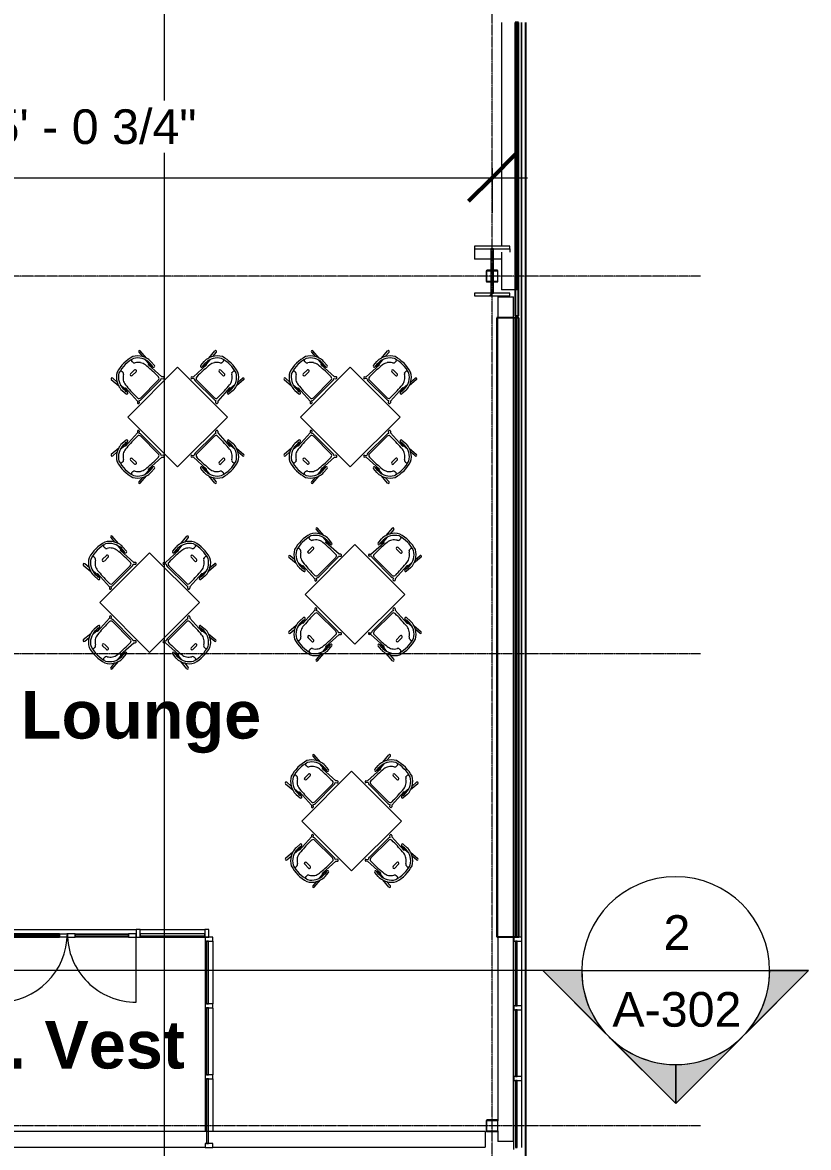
# Model space of a CAD drawing. Header units: inches. Extents: x 21753 to 28474, y -23238 to -20311.
# Drawn here: x 26030 to 26432, y -22795 to -22220 of the extents above; entities that cross this region are included whole.
import ezdxf

# ---------------------------------------------------------------- set-up
doc = ezdxf.new("R2010")
doc.units = ezdxf.units.IN
doc.header["$MEASUREMENT"] = 0
doc.linetypes.add('Grid Line 1_2_', pattern=[0.875, 0.5, -0.125, 0.125, -0.125])
doc.linetypes.add('Hidden', pattern=[0.28125, 0.1875, -0.09375])
for name, color, linetype, lineweight in [('A-ANNO-DIMS', 211, 'Continuous', 9), ('A-ANNO-DIMS-192', 211, 'Continuous', 9), ('A-DOOR', 31, 'Continuous', 9), ('A-GLAZ-CURT', 52, 'Continuous', 9), ('A-GLAZ-CWMG', 51, 'Continuous', 9), ('A-PROP-SBCK', 71, 'Hidden', 25), ('A-WALL', 113, 'Continuous', 9), ('A-WALL-PATT', 111, 'Continuous', 25), ('C-BLDG-PADS', 91, 'Continuous', 9), ('C-TOPO', 7, 'Continuous', 9), ('G-ANNO-SYMB', 111, 'Continuous', 9), ('I-FURN', 30, 'Continuous', 9), ('L-SITE-WALL', 31, 'Continuous', 9), ('M-AREA-IDEN', 171, 'Continuous', 9), ('S-BEAM', 12, 'Continuous', 9), ('S-COLS', 52, 'Continuous', 9), ('S-GRID', 1, 'Continuous', 9)]:
    doc.layers.add(name, color=color, linetype=linetype, lineweight=lineweight)
doc.styles.add('Arial_1', font='arial.ttf', dxfattribs={"height": 17.703593})
doc.styles.add('Arial_B_1', font='arialbd.ttf', dxfattribs={"height": 24.354149})
doc.dimstyles.new('Linear_-_3_32__Arial_2', dxfattribs={"dimscale": 12, "dimtxt": 18, "dimasz": 2, "dimexe": 1.5, "dimexo": 1, "dimgap": 1, "dimtad": 1, "dimrnd": 0.25, "dimzin": 1, "dimdsep": 46, "dimlunit": 4, "dimtxsty": 'Arial_1', "dimblk1": 'OBLIQUE', "dimblk2": 'OBLIQUE', "dimsah": 1, "dimcen": 0.09, "dimdle": 1.5, "dimazin": 0, "dimtfac": 1, "dimtdec": 4, "dimtix": 1, "dimtmove": 0, "dimatfit": 3, "dimfxl": 1, "dimtvp": 1, "dimtfill": 1, "dimfrac": 2, "dimtolj": 1, "dimtzin": 0, "dimarcsym": 2})
pattern_1 = [(45, (0, 0), (-19.00703, 19.00703), []), (45, (0, 28.8), (-19.00703, 19.00703), [])]
pattern_2 = [(0, (0, 0), (0, 24), []), (90, (0, 0), (-24, 1e-15), [])]

# ---------------------------------------------------------------- blocks, each defined once
blk = doc.blocks.new('HSS-Hollow Structural Section-Column - HSS6X6X1_4-V10-First Floor Plan')
at = {"layer": 'S-COLS', "lineweight": 15}
for p, q in [((-3, 2.534), (-3, -2.534)), ((-2.767, -2.534), (-2.767, 2.534)), ((2.534, 3), (-2.534, 3)), ((-2.534, 2.767), (2.534, 2.767)), ((2.767, 2.534), (2.767, -2.534)), ((3, -2.534), (3, 2.534)), ((2.534, -2.767), (-2.534, -2.767)), ((-2.534, -3), (2.534, -3))]:
    blk.add_line(p, q, dxfattribs=at)
for centre, radius, start, end in [((-2.534, 2.534), 0.466, 90, 180), ((-2.534, 2.534), 0.233, 90, 180), ((2.534, 2.534), 0.466, 360, 90), ((2.534, 2.534), 0.233, 0, 90), ((-2.534, -2.534), 0.466, 180, 270), ((-2.534, -2.534), 0.233, 180, 270), ((2.534, -2.534), 0.233, 270, 360), ((2.534, -2.534), 0.466, 270, 360)]:
    blk.add_arc(centre, radius, start, end, dxfattribs=at)
blk = doc.blocks.new('Girt_C - 8_D-903668-First Floor Plan')
at = {"layer": 'S-BEAM'}
for p, q in [((26273.39, -22360.55), (26273.39, -22371.37)), ((26273.39, -22360.55), (26273.58, -22360.55)), ((26273.58, -22360.55), (26281.2, -22360.55)), ((26281.2, -22360.55), (26281.39, -22360.55)), ((26281.39, -22371.37), (26281.39, -22360.55)), ((26273.39, -22687.68), (26273.39, -22781.77)), ((26281.39, -22792.3), (26281.39, -22687.68)), ((26273.39, -22786.84), (26273.39, -22792.3)), ((26273.58, -22792.3), (26273.39, -22792.3)), ((26281.2, -22792.3), (26273.58, -22792.3)), ((26281.39, -22792.3), (26281.2, -22792.3))]:
    blk.add_line(p, q, dxfattribs=at)
blk = doc.blocks.new('Falcon 7700 Series Pedestal Base - 36_ Square Top x 30_ - Wheelchair Height-460525-First Floor Plan')
at = {"layer": 'I-FURN'}
for p, q in [((18, 18), (-18, 18)), ((-18, 18), (-18, -18)), ((18, -18), (18, 18)), ((-18, -18), (18, -18))]:
    blk.add_line(p, q, dxfattribs=at)
blk = doc.blocks.new('HermanMiller_Collection_Air-Chair_SideChair_Arms - Arms-457867-First Floor Plan')
at = {"layer": 'I-FURN'}
for p, q in [((-3.55, 10.02), (-8.45, 10.45)), ((-8.45, 9.45), (-5.47, 9.18)), ((-3.35, 9.02), (-0.6, 8.8)), ((2.04, 10.2), (-0.69, 10.45)), ((-0.34, 8.32), (-0.6, 8.8)), ((-0.6, 8.8), (0.38, 8.73)), ((8.79, 8.8), (-0.34, 8.32)), ((0.77, 8.78), (2.2, 9.22)), ((6.45, 7.57), (7.62, 7.57)), ((8.7, 6.35), (8.7, -6.35)), ((9.32, 9.33), (8.79, 8.8)), ((9.17, 7.94), (10.01, 8.64)), ((9.52, -6.69), (9.52, 6.69)), ((-3.6, 1.35), (-3.6, -1.35)), ((-2.35, -1.35), (-2.35, 1.35)), ((-5.47, -9.18), (-8.45, -9.45)), ((-8.45, -10.45), (-3.55, -10.02)), ((-3.35, -9.02), (-0.6, -8.8)), ((-0.69, -10.45), (2.04, -10.2)), ((-0.6, -8.8), (-0.34, -8.32)), ((0.38, -8.73), (-0.6, -8.8)), ((-0.34, -8.32), (8.79, -8.8)), ((2.2, -9.22), (0.77, -8.78)), ((6.45, -7.57), (7.62, -7.57)), ((8.79, -8.8), (9.32, -9.33)), ((10.01, -8.64), (9.17, -7.94))]:
    blk.add_line(p, q, dxfattribs=at)
for centre, radius, start, end in [((-1.51, 1.66), 8.5, 117.78509, 152.21491), ((-8.45, 9.95), 0.5, 90, 270), ((-0.65, 0.76), 8.69, 90.78928, 148.92022), ((-0.23, 0.83), 6.63, 124.50042, 148.6439), ((-2.46, 4.97), 5.17, 102.20965, 125.54804), ((-0.92, 1.66), 5.55, 95.46765, 123.46257), ((-1.25, 4.41), 6.06, 84.72014, 112.31104), ((6.58, -76.67), 84.24, 90.09111, 95.46765), ((-0.51, -9.88), 19.32, 84.42218, 90.78928), ((0.44, 9.26), 0.53, 159.74052, 262.71978), ((0.45, 9.65), 0.924, 265.61152, 290.36387), ((1.81, 9.64), 0.521, 212.95553, 275.04447), ((2.06, 9.7), 0.499, 287, 91.30538), ((7.62, 6.48), 1.09, 353.24671, 90.09111), ((7.56, 6.82), 1.97, 356.10334, 34.65425), ((9.66, 8.99), 0.49, 315, 135), ((9.93, 0), 19.77, 163.47875, 196.52125), ((9.93, 0), 18.77, 163.78547, 196.21453), ((-7.66, 5.36), 2.08, 305.4968, 328.6439), ((-2.98, 1.35), 0.625, 360, 180), ((-1.51, -1.66), 8.5, 207.78509, 242.21491), ((-0.65, -0.76), 8.69, 211.07978, 269.21072), ((-7.66, -5.36), 2.08, 31.3561, 54.5032), ((-0.23, -0.83), 6.63, 211.3561, 235.49958), ((-2.98, -1.35), 0.625, 180, 360), ((-8.45, -9.95), 0.5, 90, 270), ((-2.46, -4.97), 5.17, 234.45196, 257.79035), ((-0.92, -1.66), 5.55, 236.53743, 264.53235), ((-1.25, -4.41), 6.06, 247.68896, 275.27986), ((6.58, 76.67), 84.24, 264.53235, 269.90889), ((-0.51, 9.88), 19.32, 269.21072, 275.57782), ((0.44, -9.26), 0.53, 97.28022, 200.25948), ((0.45, -9.65), 0.924, 69.63613, 94.38848), ((1.81, -9.64), 0.521, 84.95553, 147.04447), ((2.06, -9.7), 0.499, 268.69462, 73), ((7.62, -6.48), 1.09, 269.90889, 6.75329), ((7.56, -6.82), 1.97, 325.34575, 3.89666), ((9.66, -8.99), 0.49, 225, 45)]:
    blk.add_arc(centre, radius, start, end, dxfattribs=at)
for centre, major_axis, ratio, start_param, end_param in [((-7.46, 6.92), (0.03, 3.66), 0.320235, 2.34328, 2.536765), ((-7.87, 5.38), (-0.03, 1.79), 0.298783, 2.522217, 3.153947), ((-7.46, -6.92), (-0.03, 3.66), 0.320235, 0.604828, 0.798312), ((-7.87, -5.38), (0.03, 1.79), 0.298783, 6.270831, 6.902561)]:
    blk.add_ellipse(centre, major_axis=major_axis, ratio=ratio, start_param=start_param, end_param=end_param, dxfattribs=at)
for points in [[(-6.45, 3.67), (-6.52, 3.66), (-6.67, 3.64), (-6.9, 3.62), (-7.13, 3.61), (-7.4, 3.6), (-7.65, 3.59), (-7.83, 3.59)], [(-6.45, -3.67), (-6.52, -3.66), (-6.67, -3.64), (-6.9, -3.62), (-7.13, -3.61), (-7.4, -3.6), (-7.65, -3.59), (-7.83, -3.59)]]:
    blk.add_open_spline(points, degree=3, knots=[-1, -1, -1, -1, -0.75, -0.5, -0.375, -0.25, 0, 0, 0, 0], dxfattribs=at)
blk = doc.blocks.new('HermanMiller_Collection_Air-Chair_SideChair_Arms - Arms-460524-First Floor Plan')
at = {"layer": 'I-FURN'}
for p, q in [((-8.45, 10.45), (-3.55, 10.02)), ((-5.47, 9.18), (-8.45, 9.45)), ((-3.35, 9.02), (-0.6, 8.8)), ((-0.69, 10.45), (2.04, 10.2)), ((-0.6, 8.8), (-0.34, 8.32)), ((0.38, 8.73), (-0.6, 8.8)), ((-0.34, 8.32), (8.79, 8.8)), ((2.2, 9.22), (0.77, 8.78)), ((6.45, 7.57), (7.62, 7.57)), ((8.7, -6.35), (8.7, 6.35)), ((8.79, 8.8), (9.32, 9.33)), ((10.01, 8.64), (9.17, 7.94)), ((9.52, 6.69), (9.52, -6.69)), ((-3.6, -1.35), (-3.6, 1.35)), ((-2.35, 1.35), (-2.35, -1.35)), ((-8.45, -9.45), (-5.47, -9.18)), ((-3.55, -10.02), (-8.45, -10.45)), ((-3.35, -9.02), (-0.6, -8.8)), ((2.04, -10.2), (-0.69, -10.45)), ((-0.34, -8.32), (-0.6, -8.8)), ((-0.6, -8.8), (0.38, -8.73)), ((8.79, -8.8), (-0.34, -8.32)), ((0.77, -8.78), (2.2, -9.22)), ((6.45, -7.57), (7.62, -7.57)), ((9.32, -9.33), (8.79, -8.8)), ((9.17, -7.94), (10.01, -8.64))]:
    blk.add_line(p, q, dxfattribs=at)
for centre, radius, start, end in [((-1.51, 1.66), 8.5, 117.78509, 152.21491), ((-8.45, 9.95), 0.5, 90, 270), ((-0.65, 0.76), 8.69, 90.78928, 148.92022), ((-0.23, 0.83), 6.63, 124.50042, 148.6439), ((-2.46, 4.97), 5.17, 102.20965, 125.54804), ((-0.92, 1.66), 5.55, 95.46765, 123.46257), ((-1.25, 4.41), 6.06, 84.72014, 112.31104), ((6.58, -76.67), 84.24, 90.09111, 95.46765), ((-0.51, -9.88), 19.32, 84.42218, 90.78928), ((0.44, 9.26), 0.53, 159.74052, 262.71978), ((0.45, 9.65), 0.924, 265.61152, 290.36387), ((1.81, 9.64), 0.521, 212.95553, 275.04447), ((2.06, 9.7), 0.499, 287, 91.30538), ((7.62, 6.48), 1.09, 353.24671, 90.09111), ((7.56, 6.82), 1.97, 356.10334, 34.65425), ((9.66, 8.99), 0.49, 315, 135), ((9.93, 0), 19.77, 163.47875, 196.52125), ((9.93, 0), 18.77, 163.78547, 196.21453), ((-7.66, 5.36), 2.08, 305.4968, 328.6439), ((-2.98, 1.35), 0.625, 0, 180), ((-1.51, -1.66), 8.5, 207.78509, 242.21491), ((-0.65, -0.76), 8.69, 211.07978, 269.21072), ((-7.66, -5.36), 2.08, 31.3561, 54.5032), ((-0.23, -0.83), 6.63, 211.3561, 235.49958), ((-2.98, -1.35), 0.625, 180, 0), ((-8.45, -9.95), 0.5, 90, 270), ((-2.46, -4.97), 5.17, 234.45196, 257.79035), ((-0.92, -1.66), 5.55, 236.53743, 264.53235), ((-1.25, -4.41), 6.06, 247.68896, 275.27986), ((6.58, 76.67), 84.24, 264.53235, 269.90889), ((-0.51, 9.88), 19.32, 269.21072, 275.57782), ((0.44, -9.26), 0.53, 97.28022, 200.25948), ((0.45, -9.65), 0.924, 69.63613, 94.38848), ((1.81, -9.64), 0.521, 84.95553, 147.04447), ((2.06, -9.7), 0.499, 268.69462, 73), ((7.62, -6.48), 1.09, 269.90889, 6.75329), ((7.56, -6.82), 1.97, 325.34575, 3.89666), ((9.66, -8.99), 0.49, 225, 45)]:
    blk.add_arc(centre, radius, start, end, dxfattribs=at)
for centre, major_axis, ratio, start_param, end_param in [((-7.46, 6.92), (0.03, 3.66), 0.320235, 2.34328, 2.536765), ((-7.87, 5.38), (-0.03, 1.79), 0.298783, 2.522217, 3.153947), ((-7.46, -6.92), (-0.03, 3.66), 0.320235, 0.604828, 0.798312), ((-7.87, -5.38), (0.03, 1.79), 0.298783, 6.270831, 6.902561)]:
    blk.add_ellipse(centre, major_axis=major_axis, ratio=ratio, start_param=start_param, end_param=end_param, dxfattribs=at)
for points in [[(-6.45, 3.67), (-6.52, 3.66), (-6.67, 3.64), (-6.9, 3.62), (-7.13, 3.61), (-7.4, 3.6), (-7.65, 3.59), (-7.83, 3.59)], [(-6.45, -3.67), (-6.52, -3.66), (-6.67, -3.64), (-6.9, -3.62), (-7.13, -3.61), (-7.4, -3.6), (-7.65, -3.59), (-7.83, -3.59)]]:
    blk.add_open_spline(points, degree=3, knots=[-1, -1, -1, -1, -0.75, -0.5, -0.375, -0.25, 0, 0, 0, 0], dxfattribs=at)
blk = doc.blocks.new('Girt_C - 8_D-948186-First Floor Plan')
at = {"layer": 'S-BEAM'}
for p, q in [((26124.39, -22787.3), (25983.42, -22787.3)), ((26125.39, -22787.3), (26124.39, -22787.3)), ((26266.89, -22787.3), (26125.39, -22787.3)), ((26266.89, -22787.3), (26266.89, -22787.49)), ((26266.89, -22787.49), (26266.89, -22795.12)), ((25980.77, -22795.3), (26123.64, -22795.3)), ((26127.64, -22795.3), (26266.89, -22795.3)), ((26266.89, -22795.12), (26266.89, -22795.3))]:
    blk.add_line(p, q, dxfattribs=at)
blk = doc.blocks.new('System Panel - Glazed-827432-First Floor Plan')
at = {"layer": 'A-GLAZ-CURT'}
for p, q in [((16.53125, -0.25), (-16.53125, -0.25)), ((-16.53125, -0.25), (-16.53125, -1.25)), ((-16.53125, -1.25), (-16.53125, -0.25)), ((16.53125, -0.25), (-16.53125, -0.25)), ((-16.53125, -1.25), (16.53125, -1.25)), ((-16.53125, -1.25), (16.53125, -1.25)), ((16.53125, -1.25), (16.53125, -0.25)), ((16.53125, -0.25), (16.53125, -1.25))]:
    blk.add_line(p, q, dxfattribs=at)
blk = doc.blocks.new('System Panel - Glazed-V31-First Floor Plan')
at = {"layer": 'A-GLAZ-CURT'}
for p, q in [((17.09375, -0.25), (-17.09375, -0.25)), ((-17.09375, -0.25), (-17.09375, -1.25)), ((-17.09375, -1.25), (-17.09375, -0.25)), ((17.09375, -0.25), (-17.09375, -0.25)), ((-17.09375, -1.25), (17.09375, -1.25)), ((-17.09375, -1.25), (17.09375, -1.25)), ((17.09375, -1.25), (17.09375, -0.25)), ((17.09375, -0.25), (17.09375, -1.25))]:
    blk.add_line(p, q, dxfattribs=at)
blk = doc.blocks.new('Rectangular Mullion - Rectangular Mullion 1-769360-First Floor Plan')
at = {"layer": 'A-GLAZ-CWMG'}
for p, q in [((26281.52, -22722.99), (26281.52, -22689.93)), ((26285.52, -22722.99), (26285.52, -22689.93))]:
    blk.add_line(p, q, dxfattribs=at)
blk = doc.blocks.new('Rectangular Mullion - Rectangular Mullion 1-V32-First Floor Plan')
at = {"layer": 'A-GLAZ-CWMG'}
for p, q in [((26281.52, -22795.43), (26281.52, -22761.18)), ((26285.52, -22795.43), (26285.52, -22761.18)), ((26281.52, -22796.18), (26281.52, -22795.43)), ((26281.52, -22796.37), (26281.52, -22796.18))]:
    blk.add_line(p, q, dxfattribs=at)
blk = doc.blocks.new('Rectangular Mullion - Rectangular Mullion 1-827439-First Floor Plan')
at = {"layer": 'A-GLAZ-CWMG', "lineweight": 13}
for p, q in [((0, 2), (-2, 2)), ((-2, 2), (-2, -2)), ((0, -2), (0, 2)), ((-2, -2), (0, -2))]:
    blk.add_line(p, q, dxfattribs=at)
blk = doc.blocks.new('Rectangular Mullion - Rectangular Mullion 1-827430-First Floor Plan')
at = {"layer": 'A-GLAZ-CWMG', "lineweight": 13}
for p, q in [((-1, 2), (1, 2)), ((-1, -2), (-1, 2)), ((1, 2), (1, -2)), ((1, -2), (-1, -2))]:
    blk.add_line(p, q, dxfattribs=at)
blk = doc.blocks.new('System Panel - Glazed-827433-First Floor Plan')
at = {"layer": 'A-GLAZ-CURT'}
for p, q in [((17.09375, -0.25), (-17.09375, -0.25)), ((-17.09375, -0.25), (-17.09375, -1.25)), ((-17.09375, -1.25), (-17.09375, -0.25)), ((17.09375, -0.25), (-17.09375, -0.25)), ((-17.09375, -1.25), (17.09375, -1.25)), ((-17.09375, -1.25), (17.09375, -1.25)), ((17.09375, -1.25), (17.09375, -0.25)), ((17.09375, -0.25), (17.09375, -1.25))]:
    blk.add_line(p, q, dxfattribs=at)
blk = doc.blocks.new('Rectangular Mullion - Rectangular Mullion 1-769211-First Floor Plan')
at = {"layer": 'A-GLAZ-CWMG'}
for p, q in [((22794.39, -22459.04), (22794.39, -22493.23)), ((22798.39, -22459.04), (22798.39, -22493.23))]:
    blk.add_line(p, q, dxfattribs=at)
blk = doc.blocks.new('Rectangular Mullion - Rectangular Mullion 1-827464-First Floor Plan')
at = {"layer": 'A-GLAZ-CWMG', "lineweight": 13}
for p, q in [((-1, 2), (1, 2)), ((-1, -2), (-1, 2)), ((1, 2), (1, -2)), ((1, -2), (-1, -2))]:
    blk.add_line(p, q, dxfattribs=at)
blk = doc.blocks.new('System Panel - Glazed-836902-First Floor Plan')
at = {"layer": 'A-GLAZ-CURT'}
for p, q in [((16.59, 1.25), (-16.59, 1.25)), ((-16.59, 1.25), (-16.59, 0.25)), ((-16.59, 0.25), (16.59, 0.25)), ((16.59, 1.25), (-10.47, 1.25)), ((-10.47, 0.25), (16.59, 0.25)), ((16.59, 0.25), (16.59, 1.25)), ((16.59, 1.25), (16.59, 0.25))]:
    blk.add_line(p, q, dxfattribs=at)
blk = doc.blocks.new('System Panel - Glazed-827454-First Floor Plan')
at = {"layer": 'A-GLAZ-CURT'}
for p, q in [((17.09375, 1.25), (-17.09375, 1.25)), ((-17.09375, 1.25), (-17.09375, 0.25)), ((-17.09375, 0.25), (-17.09375, 1.25)), ((17.09375, 1.25), (-17.09375, 1.25)), ((-17.09375, 0.25), (17.09375, 0.25)), ((-17.09375, 0.25), (17.09375, 0.25)), ((17.09375, 0.25), (17.09375, 1.25)), ((17.09375, 1.25), (17.09375, 0.25))]:
    blk.add_line(p, q, dxfattribs=at)
blk = doc.blocks.new('System Panel - Glazed-836958-First Floor Plan')
at = {"layer": 'A-GLAZ-CURT'}
for p, q in [((16.06, 1.25), (-16.06, 1.25)), ((-16.06, 1.25), (-16.06, 0.25)), ((-16.06, 0.25), (-16.06, 1.25)), ((16.06, 1.25), (-16.06, 1.25)), ((-16.06, 0.25), (16.06, 0.25)), ((-16.06, 0.25), (16.06, 0.25)), ((16.06, 0.25), (16.06, 1.25)), ((16.06, 1.25), (16.06, 0.25))]:
    blk.add_line(p, q, dxfattribs=at)
blk = doc.blocks.new('Rectangular Mullion - Rectangular Mullion 1-780069-First Floor Plan')
at = {"layer": 'A-GLAZ-CWMG'}
for p, q in [((26123.64, -22760.24), (26123.64, -22787.3)), ((26127.64, -22760.24), (26127.64, -22787.3))]:
    blk.add_line(p, q, dxfattribs=at)
blk = doc.blocks.new('Rectangular Mullion - Rectangular Mullion 1-V33-First Floor Plan')
at = {"layer": 'A-GLAZ-CWMG'}
for p, q in [((26123.64, -22724.11), (26123.64, -22758.24)), ((26127.64, -22724.11), (26127.64, -22758.24))]:
    blk.add_line(p, q, dxfattribs=at)
blk = doc.blocks.new('Rectangular Mullion - Rectangular Mullion 1-780070-First Floor Plan')
at = {"layer": 'A-GLAZ-CWMG'}
for p, q in [((26123.64, -22689.93), (26123.64, -22722.05)), ((26127.64, -22689.93), (26127.64, -22722.05))]:
    blk.add_line(p, q, dxfattribs=at)
blk = doc.blocks.new('Rectangular Mullion - Rectangular Mullion 1-836904-First Floor Plan')
at = {"layer": 'A-GLAZ-CWMG', "lineweight": 13}
for p, q in [((-2, 2), (0, 2)), ((-2, -2), (-2, 2)), ((0, 2), (0, -2)), ((0, -2), (-2, -2))]:
    blk.add_line(p, q, dxfattribs=at)
blk = doc.blocks.new('Rectangular Mullion - Rectangular Mullion 1-836905-First Floor Plan')
at = {"layer": 'A-GLAZ-CWMG', "lineweight": 13}
for p, q in [((0, 2), (-2, 2)), ((-2, 2), (-2, -2)), ((0, -2), (0, 2)), ((-2, -2), (0, -2))]:
    blk.add_line(p, q, dxfattribs=at)
blk = doc.blocks.new('Rectangular Mullion - Rectangular Mullion 1-827470-First Floor Plan')
at = {"layer": 'A-GLAZ-CWMG', "lineweight": 13}
for p, q in [((-1, 2), (1, 2)), ((-1, -2), (-1, 2)), ((1, 2), (1, -2)), ((1, -2), (-1, -2))]:
    blk.add_line(p, q, dxfattribs=at)
blk = doc.blocks.new('System Panel - Glazed-827451-First Floor Plan')
at = {"layer": 'A-GLAZ-CURT'}
for p, q in [((16.53125, 1.25), (-16.53125, 1.25)), ((-16.53125, 1.25), (-16.53125, 0.25)), ((-16.53125, 0.25), (-16.53125, 1.25)), ((16.53125, 1.25), (-16.53125, 1.25)), ((-16.53125, 0.25), (16.53125, 0.25)), ((-16.53125, 0.25), (16.53125, 0.25)), ((16.53125, 0.25), (16.53125, 1.25)), ((16.53125, 1.25), (16.53125, 0.25))]:
    blk.add_line(p, q, dxfattribs=at)
blk = doc.blocks.new('Door_Single_Storefront - one-827453-First Floor Plan')
at = {"layer": 'A-DOOR'}
for p, q in [((-17.59375, 35.1875), (-17.59375, 0)), ((-13.59375, 2), (-17.59375, 2)), ((-17.59375, 0.25), (-13.59375, 0.25)), ((-13.59375, 0.25), (-13.59375, 2)), ((-13.59375, 2), (13.59375, 2)), ((13.59375, 1.5), (-13.59375, 1.5)), ((-13.59375, 1.5), (-13.59375, 0.75)), ((-13.59375, 0.75), (13.59375, 0.75)), ((13.59375, 0.25), (-13.59375, 0.25)), ((17.59375, 2), (13.59375, 2)), ((13.59375, 2), (13.59375, 0.25)), ((13.59375, 0.75), (13.59375, 1.5)), ((13.59375, 0.25), (17.59375, 0.25)), ((17.59375, 0.25), (17.59375, 2))]:
    blk.add_line(p, q, dxfattribs=at)
blk.add_arc((-17.59375, 0), 35.1875, 360, 90, dxfattribs=at)
blk = doc.blocks.new('Door_Single_Storefront - one-827452-First Floor Plan')
at = {"layer": 'A-DOOR'}
for p, q in [((-17.59375, -35.1875), (-17.59375, 0)), ((-17.59375, -0.25), (-13.59375, -0.25)), ((-13.59375, -2), (-17.59375, -2)), ((-13.59375, -0.25), (-13.59375, -2)), ((13.59375, -0.25), (-13.59375, -0.25)), ((-13.59375, -1.5), (-13.59375, -0.75)), ((-13.59375, -0.75), (13.59375, -0.75)), ((13.59375, -1.5), (-13.59375, -1.5)), ((-13.59375, -2), (13.59375, -2)), ((13.59375, -2), (13.59375, -0.25)), ((13.59375, -0.25), (17.59375, -0.25)), ((13.59375, -0.75), (13.59375, -1.5)), ((17.59375, -2), (13.59375, -2)), ((17.59375, -0.25), (17.59375, -2))]:
    blk.add_line(p, q, dxfattribs=at)
blk.add_arc((-17.59375, 0), 35.1875, 270, 0, dxfattribs=at)
blk = doc.blocks.new('Rectangular Mullion - Rectangular Mullion 1-775617-First Floor Plan')
at = {"layer": 'A-GLAZ-CWMG'}
for p, q in [((26090.45, -22683.93), (26123.52, -22683.93)), ((26090.45, -22687.93), (26123.52, -22687.93))]:
    blk.add_line(p, q, dxfattribs=at)
blk = doc.blocks.new('Rectangular Mullion - Rectangular Mullion 1-769168-First Floor Plan')
at = {"layer": 'A-GLAZ-CWMG'}
blk.add_line((24352.45, -22360.05), (24387.64, -22360.05), dxfattribs=at)
blk = doc.blocks.new('Rectangular Mullion - Rectangular Mullion 1-769169-First Floor Plan')
at = {"layer": 'A-GLAZ-CWMG'}
blk.add_line((24317.27, -22360.05), (24352.45, -22360.05), dxfattribs=at)
blk = doc.blocks.new('Rectangular Mullion - Rectangular Mullion 1-827475-First Floor Plan')
at = {"layer": 'A-GLAZ-CWMG', "lineweight": 13}
for p, q in [((0, 2), (-2, 2)), ((-2, 2), (-2, -2)), ((0, -2), (0, 2)), ((-2, -2), (0, -2))]:
    blk.add_line(p, q, dxfattribs=at)
blk = doc.blocks.new('Girt_Z - 8_D-984128-First Floor Plan')
at = {"layer": 'S-BEAM'}
for p, q in [((26275.26, -22220.43), (26275.26, -22334.79)), ((26282.61, -22357.09), (26282.61, -22220.49)), ((26282.68, -22357.09), (26282.68, -22220.49)), ((26283.26, -22357.09), (26283.26, -22220.49)), ((26275.26, -22337.74), (26275.26, -22357.09)), ((26275.44, -22357.09), (26275.26, -22357.09)), ((26282.24, -22357.09), (26275.44, -22357.09)), ((26282.61, -22357.09), (26282.24, -22357.09)), ((26282.68, -22357.09), (26282.61, -22357.09)), ((26283.26, -22357.09), (26282.68, -22357.09))]:
    blk.add_line(p, q, dxfattribs=at)
blk = doc.blocks.new('Section - Section Head - Filled-1526-First Floor Plan')
at = {"layer": 'G-ANNO-SYMB'}
h = blk.add_hatch(color=256, dxfattribs=at)
edge = h.paths.add_edge_path(flags=0)
edge.add_line((-0.4268, 0.1768), (-0.25, 0.3536))
edge.add_line((-0.25, 0.3536), (-0.25, 0.25))
edge.add_arc((-0.25, 0), 0.25, 90, 135)
h = blk.add_hatch(color=256, dxfattribs=at)
edge = h.paths.add_edge_path(flags=0)
edge.add_arc((-0.25, 0), 0.25, 45, 90)
edge.add_line((-0.25, 0.25), (-0.25, 0.3536))
edge.add_line((-0.25, 0.3536), (-0.0732, 0.1768))
h = blk.add_hatch(color=256, dxfattribs=at)
edge = h.paths.add_edge_path(flags=0)
edge.add_arc((-0.25, 0), 0.2503, 137.9216, 180)
edge.add_line((-0.5003, 0), (-0.6036, 0))
edge.add_line((-0.6036, 0), (-0.4358, 0.1678))
h = blk.add_hatch(color=256, dxfattribs=at)
edge = h.paths.add_edge_path(flags=0)
edge.add_line((-0.0642, 0.1678), (0.1036, 0))
edge.add_line((0.1036, 0), (0.0003, 0))
edge.add_arc((-0.25, 0), 0.2503, 0, 42.0784)
for p, q in [((-0.25, 0.3536), (-0.6036, 0)), ((-0.25, 0.3536), (-0.4268, 0.1768)), ((-0.25, 0.3536), (0.1036, 0)), ((-0.25, 0.25), (-0.25, 0.3536)), ((-0.0732, 0.1768), (-0.25, 0.3536)), ((-0.25, 0.3536), (-0.25, 0.25)), ((-0.4358, 0.1678), (-0.6036, 0)), ((0.1036, 0), (-0.0642, 0.1678)), ((-0.6036, 0), (-0.5003, 0)), ((0.0003, 0), (0.1036, 0)), ((-0.5, 0), (-0.6036, 0)), ((0, 0), (0.1036, 0))]:
    blk.add_line(p, q, dxfattribs=at)
for radius, start, end in [(0.25, 360, 180), (0.25, 90, 135), (0.25, 45, 90), (0.2503, 137.9216, 180), (0.2503, 0, 42.0784), (0.25, 180, 360)]:
    blk.add_arc((-0.25, 0), radius, start, end, dxfattribs=at)
blk = doc.blocks.new('DIMBLOCK19-First Floor Plan')
at = {"layer": 'A-ANNO-DIMS-192'}
for p, q in [((25849.64, -22592.41), (25849.64, -22281.78)), ((26270.39, -22294.81), (26270.39, -22317.78)), ((26270.39, -22299.78), (26270.39, -22294.81)), ((25849.64, -22299.78), (26288.39, -22299.78)), ((25849.64, -22299.78), (25849.64, -22592.41))]:
    blk.add_line(p, q, dxfattribs=at)
at = {"layer": 'A-ANNO-DIMS-192', "lineweight": 50}
for p, q in [((25849.64, -22299.78), (25861.64, -22287.78)), ((26270.39, -22299.78), (26282.39, -22287.78)), ((25849.64, -22299.78), (25837.64, -22311.78)), ((26270.39, -22299.78), (26258.39, -22311.78))]:
    blk.add_line(p, q, dxfattribs=at)
at = {"layer": 'A-ANNO-DIMS-192', "color": 0, "insert": (26001.31, -22264.81), "char_height": 17.7036, "width": 140.8985, "attachment_point": 1, "line_spacing_factor": 0.938532, "style": 'Arial_1', "bg_fill": 3, "box_fill_scale": 1.25, "bg_fill_color": 0, "bg_fill_transparency": 0}
blk.add_mtext('35\' - 0 3/4"', dxfattribs=at)
blk = doc.blocks.new('_Oblique')
at = {"color": 0, "linetype": 'ByBlock', "lineweight": -2}
blk.add_line((-0.5, -0.5), (0.5, 0.5), dxfattribs=at)

msp = doc.modelspace()

# ---------------------------------------------------------------- hatches: boundary and pattern name
at = {"layer": 'A-WALL-PATT', "lineweight": 9}
h = msp.add_hatch(dxfattribs=at)
h.set_pattern_fill('FP_10', color=256, style=0, pattern_type=2)
h.set_pattern_definition(pattern_2)
h.paths.add_polyline_path([(26285.255, -22220.428), (26286.255, -22220.428), (26286.255, -21122.803), (26285.255, -21122.803), (26285.255, -22104.37)], flags=0)
h = msp.add_hatch(dxfattribs=at)
h.set_pattern_fill('FP_10', color=256, style=0, pattern_type=2)
h.set_pattern_definition(pattern_2)
h.paths.add_polyline_path([(26282.14, -22687.678), (26282.89, -22687.678), (26282.89, -22371.365), (26282.14, -22371.365), (26282.14, -22646.643)], flags=0)
at = {"layer": 'S-COLS'}
h = msp.add_hatch(dxfattribs=at)
h.set_pattern_fill('FP_1', color=256, style=0, pattern_type=2)
h.set_pattern_definition(pattern_1)
h.paths.add_polyline_path([(26271.015, -22358.803), (26271.015, -22336.044), (26269.765, -22336.044), (26269.765, -22358.803)], flags=0)
h = msp.add_hatch(dxfattribs=at)
h.set_pattern_fill('FP_1', color=256, style=0, pattern_type=2)
h.set_pattern_definition(pattern_1)
h.paths.add_polyline_path([(26267.856, -22353.053), (26272.924, -22353.053), (26273.254, -22352.916), (26273.39, -22352.587), (26273.39, -22347.519), (26273.254, -22347.189), (26272.924, -22347.053), (26267.856, -22347.053), (26267.527, -22347.189), (26267.39, -22347.519), (26267.39, -22352.587), (26267.527, -22352.916)], flags=0)
h.paths.add_polyline_path([(26267.856, -22352.82), (26267.691, -22352.752), (26267.623, -22352.587), (26267.691, -22347.354), (26267.856, -22347.286), (26273.089, -22347.354), (26273.157, -22347.519), (26273.089, -22352.752), (26272.924, -22352.82)], flags=0)
h = msp.add_hatch(dxfattribs=at)
h.set_pattern_fill('FP_1', color=256, style=0, pattern_type=2)
h.set_pattern_definition(pattern_1)
h.paths.add_polyline_path([(26279.39, -22360.053), (26279.39, -22358.803), (26261.39, -22358.803), (26261.39, -22360.053)], flags=0)

# ---------------------------------------------------------------- linework, layer by layer
at = {"layer": 'A-PROP-SBCK'}
msp.add_line((26287.515, -22220.428), (26287.515, -23033.98), dxfattribs=at)
at = {"layer": 'A-WALL', "lineweight": 25}
for p, q in [((26282.243, -22220.49), (26282.243, -22370.376)), ((26283.818, -22220.49), (26282.243, -22220.49)), ((26283.818, -22370.376), (26283.818, -22220.49)), ((26282.243, -22370.376), (26283.818, -22370.376))]:
    msp.add_line(p, q, dxfattribs=at)
at = {"layer": 'A-WALL'}
for p, q in [((26273.39, -22687.678), (26273.39, -22371.365)), ((26281.39, -22687.678), (26281.39, -22371.365)), ((26282.14, -22687.678), (26282.14, -22371.365)), ((26282.89, -22687.678), (26282.89, -22371.365)), ((26283.765, -22687.678), (26283.765, -22371.365))]:
    msp.add_line(p, q, dxfattribs=at)
at = {"layer": 'C-BLDG-PADS'}
msp.add_line((26285.39, -22687.928), (26285.39, -22220.428), dxfattribs=at)
at = {"layer": 'C-TOPO'}
msp.add_line((26285.391, -22220.428), (26285.391, -22687.928), dxfattribs=at)
at = {"layer": 'G-ANNO-SYMB'}
for p, q in [((26102.817, -21003.077), (26102.817, -22908.84)), ((26316.226, -22705.015), (21999.999, -22705.015)), ((26316.226, -22705.015), (26412.226, -22705.015))]:
    msp.add_line(p, q, dxfattribs=at)
at = {"layer": 'L-SITE-WALL', "lineweight": 25}
for p, q in [((26272.765, -22371.365), (26272.765, -22687.678)), ((26284.015, -22371.365), (26272.765, -22371.365)), ((26284.015, -22687.678), (26284.015, -22371.365)), ((26272.765, -22687.678), (26284.015, -22687.678))]:
    msp.add_line(p, q, dxfattribs=at)
at = {"layer": 'S-COLS', "lineweight": 15}
for p, q in [((26279.39, -22334.791), (26261.39, -22334.791)), ((26261.39, -22334.791), (26261.39, -22336.044)), ((26261.39, -22336.044), (26279.39, -22336.044)), ((26271.015, -22336.044), (26269.765, -22336.044)), ((26269.765, -22336.044), (26269.765, -22358.803)), ((26271.015, -22358.803), (26271.015, -22336.044)), ((26279.39, -22336.044), (26279.39, -22334.791)), ((26267.39, -22347.519), (26267.39, -22352.587)), ((26267.623, -22352.587), (26267.623, -22347.519)), ((26272.924, -22347.053), (26267.856, -22347.053)), ((26267.856, -22347.286), (26272.924, -22347.286)), ((26273.157, -22347.519), (26273.157, -22352.587)), ((26273.39, -22352.587), (26273.39, -22347.519)), ((26272.924, -22352.82), (26267.856, -22352.82)), ((26267.856, -22353.053), (26272.924, -22353.053)), ((26261.39, -22358.803), (26261.39, -22360.053)), ((26279.39, -22358.803), (26261.39, -22358.803)), ((26261.39, -22360.053), (26279.39, -22360.053)), ((26269.765, -22358.803), (26271.015, -22358.803)), ((26279.39, -22360.053), (26279.39, -22358.803))]:
    msp.add_line(p, q, dxfattribs=at)
at = {"layer": 'S-COLS'}
for p, q in [((26261.39, -22336.044), (26261.39, -22341.306)), ((26279.39, -22336.044), (26279.39, -22337.758)), ((26269.765, -22341.306), (26261.39, -22341.306)), ((26275.255, -22341.306), (26271.015, -22341.306))]:
    msp.add_line(p, q, dxfattribs=at)
at = {"layer": 'S-COLS', "lineweight": 15}
for centre, radius, start, end in [((26267.856, -22347.519), 0.466, 90, 180), ((26267.856, -22347.519), 0.233, 90, 180), ((26272.924, -22347.519), 0.466, 0, 90), ((26272.924, -22347.519), 0.233, 0, 90), ((26267.856, -22352.587), 0.466, 180, 270), ((26267.856, -22352.587), 0.233, 180, 270), ((26272.924, -22352.587), 0.466, 270, 0), ((26272.924, -22352.587), 0.233, 270, 0)]:
    msp.add_arc(centre, radius, start, end, dxfattribs=at)
at = {"layer": 'S-GRID', "linetype": 'Grid Line 1_2_'}
for p, q in [((26270.39, -23081.576), (26270.39, -20779.921)), ((26376.857, -22350.053), (21994.798, -22350.053)), ((26376.857, -22784.303), (21994.798, -22784.303))]:
    msp.add_line(p, q, dxfattribs=at)

# ---------------------------------------------------------------- block references
at = {"layer": 'A-DOOR'}
msp.add_blockref('Door_Single_Storefront - one-827452-First Floor Plan', (26035.671, -22685.928), dxfattribs=at)
at = {"layer": 'A-DOOR', "rotation": 180}
msp.add_blockref('Door_Single_Storefront - one-827453-First Floor Plan', (26070.859, -22685.928), dxfattribs=at)
at = {"layer": 'A-GLAZ-CURT'}
for name, p, rotation in [('System Panel - Glazed-827451-First Floor Plan', (26106.984, -22685.928), 180), ('System Panel - Glazed-836958-First Floor Plan', (26125.64, -22705.99), 90), ('System Panel - Glazed-827432-First Floor Plan', (26283.515, -22706.459), 270), ('System Panel - Glazed-827454-First Floor Plan', (26125.64, -22741.147), 90), ('System Panel - Glazed-827433-First Floor Plan', (26283.515, -22742.084), 270), ('System Panel - Glazed-836902-First Floor Plan', (26125.64, -22776.834), 90), ('System Panel - Glazed-V31-First Floor Plan', (26283.515, -22778.272), 270)]:
    msp.add_blockref(name, p, dxfattribs=dict(at, rotation=rotation))
at = {"layer": 'A-GLAZ-CWMG'}
for name, p in [('Rectangular Mullion - Rectangular Mullion 1-769169-First Floor Plan', (1700.812, -323.875)), ('Rectangular Mullion - Rectangular Mullion 1-769168-First Floor Plan', (1700.812, -323.875)), ('Rectangular Mullion - Rectangular Mullion 1-775617-First Floor Plan', (0, 0)), ('Rectangular Mullion - Rectangular Mullion 1-827475-First Floor Plan', (26125.515, -22685.928)), ('Rectangular Mullion - Rectangular Mullion 1-780070-First Floor Plan', (0, 0)), ('Rectangular Mullion - Rectangular Mullion 1-769360-First Floor Plan', (0, 0)), ('Rectangular Mullion - Rectangular Mullion 1-V33-First Floor Plan', (0, 0)), ('Rectangular Mullion - Rectangular Mullion 1-780069-First Floor Plan', (0, 0)), ('Rectangular Mullion - Rectangular Mullion 1-V32-First Floor Plan', (0, 0))]:
    msp.add_blockref(name, p, dxfattribs=at)
at = {"layer": 'A-GLAZ-CWMG', "extrusion": (0, 0, -1)}
msp.add_blockref('Rectangular Mullion - Rectangular Mullion 1-827470-First Floor Plan', (-26089.453, -22685.928), dxfattribs=at)
for name, p, rotation in [('Rectangular Mullion - Rectangular Mullion 1-836904-First Floor Plan', (-26125.64, -22687.928), 90), ('Rectangular Mullion - Rectangular Mullion 1-827470-First Floor Plan', (-26125.64, -22723.053), 90), ('Rectangular Mullion - Rectangular Mullion 1-827464-First Floor Plan', (-26283.515, -22723.99), 270), ('Rectangular Mullion - Rectangular Mullion 1-827470-First Floor Plan', (-26125.64, -22759.24), 90), ('Rectangular Mullion - Rectangular Mullion 1-827430-First Floor Plan', (-26283.515, -22760.178), 270)]:
    msp.add_blockref(name, p, dxfattribs=dict(at, rotation=rotation))
at = {"layer": 'A-GLAZ-CWMG'}
for name, p, rotation in [('Rectangular Mullion - Rectangular Mullion 1-827439-First Floor Plan', (26283.515, -22687.928), 89.99999999999997), ('Rectangular Mullion - Rectangular Mullion 1-769211-First Floor Plan', (49079.905, -45218.222), 180), ('Rectangular Mullion - Rectangular Mullion 1-836905-First Floor Plan', (26125.64, -22795.428), 270)]:
    msp.add_blockref(name, p, dxfattribs=dict(at, rotation=rotation))
at = {"layer": 'G-ANNO-SYMB', "xscale": 191.9999999999999, "yscale": 191.9999999999999, "zscale": 191.9999999999999, "rotation": 180}
msp.add_blockref('Section - Section Head - Filled-1526-First Floor Plan', (26316.226, -22705.015), dxfattribs=at)
at = {"layer": 'I-FURN'}
for name, p, rotation in [('HermanMiller_Collection_Air-Chair_SideChair_Arms - Arms-457867-First Floor Plan', (26089.099, -22401.547), 314.9999999999997), ('HermanMiller_Collection_Air-Chair_SideChair_Arms - Arms-460524-First Floor Plan', (26130.112, -22401.547), 224.9999999999995), ('HermanMiller_Collection_Air-Chair_SideChair_Arms - Arms-457867-First Floor Plan', (26177.382, -22401.547), 314.9999999999997), ('HermanMiller_Collection_Air-Chair_SideChair_Arms - Arms-460524-First Floor Plan', (26218.394, -22401.547), 224.9999999999995), ('Falcon 7700 Series Pedestal Base - 36_ Square Top x 30_ - Wheelchair Height-460525-First Floor Plan', (26109.606, -22422.053), 314.9999999999997), ('Falcon 7700 Series Pedestal Base - 36_ Square Top x 30_ - Wheelchair Height-460525-First Floor Plan', (26197.888, -22422.053), 314.9999999999997), ('HermanMiller_Collection_Air-Chair_SideChair_Arms - Arms-457867-First Floor Plan', (26089.099, -22442.559), 44.99999999999943), ('HermanMiller_Collection_Air-Chair_SideChair_Arms - Arms-460524-First Floor Plan', (26130.112, -22442.559), 134.9999999999997), ('HermanMiller_Collection_Air-Chair_SideChair_Arms - Arms-457867-First Floor Plan', (26177.382, -22442.559), 44.99999999999943), ('HermanMiller_Collection_Air-Chair_SideChair_Arms - Arms-460524-First Floor Plan', (26218.394, -22442.559), 134.9999999999997), ('HermanMiller_Collection_Air-Chair_SideChair_Arms - Arms-457867-First Floor Plan', (26179.791, -22492.238), 314.9999999999997), ('HermanMiller_Collection_Air-Chair_SideChair_Arms - Arms-460524-First Floor Plan', (26220.803, -22492.238), 224.9999999999995), ('HermanMiller_Collection_Air-Chair_SideChair_Arms - Arms-457867-First Floor Plan', (26074.791, -22496.373), 314.9999999999997), ('HermanMiller_Collection_Air-Chair_SideChair_Arms - Arms-460524-First Floor Plan', (26115.803, -22496.373), 224.9999999999995), ('Falcon 7700 Series Pedestal Base - 36_ Square Top x 30_ - Wheelchair Height-460525-First Floor Plan', (26095.297, -22516.879), 314.9999999999997), ('Falcon 7700 Series Pedestal Base - 36_ Square Top x 30_ - Wheelchair Height-460525-First Floor Plan', (26200.297, -22512.744), 314.9999999999997), ('HermanMiller_Collection_Air-Chair_SideChair_Arms - Arms-457867-First Floor Plan', (26179.791, -22533.251), 44.99999999999943), ('HermanMiller_Collection_Air-Chair_SideChair_Arms - Arms-460524-First Floor Plan', (26220.803, -22533.251), 134.9999999999997), ('HermanMiller_Collection_Air-Chair_SideChair_Arms - Arms-457867-First Floor Plan', (26074.791, -22537.385), 44.99999999999943), ('HermanMiller_Collection_Air-Chair_SideChair_Arms - Arms-460524-First Floor Plan', (26115.803, -22537.385), 134.9999999999997), ('HermanMiller_Collection_Air-Chair_SideChair_Arms - Arms-457867-First Floor Plan', (26178.079, -22608.047), 314.9999999999997), ('HermanMiller_Collection_Air-Chair_SideChair_Arms - Arms-460524-First Floor Plan', (26219.091, -22608.047), 224.9999999999995), ('Falcon 7700 Series Pedestal Base - 36_ Square Top x 30_ - Wheelchair Height-460525-First Floor Plan', (26198.585, -22628.553), 314.9999999999997), ('HermanMiller_Collection_Air-Chair_SideChair_Arms - Arms-457867-First Floor Plan', (26178.079, -22649.059), 44.99999999999943), ('HermanMiller_Collection_Air-Chair_SideChair_Arms - Arms-460524-First Floor Plan', (26219.091, -22649.059), 134.9999999999997)]:
    msp.add_blockref(name, p, dxfattribs=dict(at, rotation=rotation))
at = {"layer": 'S-BEAM'}
for name in ['Girt_Z - 8_D-984128-First Floor Plan', 'Girt_C - 8_D-903668-First Floor Plan', 'Girt_C - 8_D-948186-First Floor Plan']:
    msp.add_blockref(name, (0, 0), dxfattribs=at)
at = {"layer": 'S-COLS', "rotation": 180}
msp.add_blockref('HSS-Hollow Structural Section-Column - HSS6X6X1_4-V10-First Floor Plan', (26270.39, -22784.303), dxfattribs=at)

# ---------------------------------------------------------------- texts
at = {"layer": 'G-ANNO-SYMB', "attachment_point": 2, "line_spacing_factor": 0.938532, "style": 'Arial_1'}
for s, insert, char_height, width in [('2', (26364.841, -22676.677), 17.704, 16.416), ('A-302', (26364.841, -22715.949), 17.7036, 78.624)]:
    msp.add_mtext(s, dxfattribs=dict(at, insert=insert, char_height=char_height, width=width))
at = {"layer": 'M-AREA-IDEN', "insert": (26056.671, -22730.669), "char_height": 24.3541, "width": 131.328, "attachment_point": 2, "line_spacing_factor": 0.938532, "style": 'Arial_B_1'}
msp.add_mtext('X. Vest', dxfattribs=at)

# ---------------------------------------------------------------- next in the draw order: dimensions: what is measured, and where the dimension line sits
at = {"layer": 'A-ANNO-DIMS'}
dim = msp.add_linear_dim(base=(26270.39, -22299.777), p1=(25849.64, -22604.412), p2=(26270.39, -22282.806), dimstyle='Linear_-_3_32__Arial_2', override={"dimpost": '<>', "dimfxl": 529.585501}, dxfattribs=at)
dim.commit()
dim.dimension.update_dxf_attribs({"geometry": 'DIMBLOCK19-First Floor Plan', "text_midpoint": (26060.015, -22278.617)})

# ---------------------------------------------------------------- next in the draw order: linework, layer by layer
at = {"layer": 'S-GRID', "linetype": 'Grid Line 1_2_'}
msp.add_line((26376.857, -22543.053), (21994.798, -22543.053), dxfattribs=at)

# ---------------------------------------------------------------- next in the draw order: texts
at = {"layer": 'M-AREA-IDEN', "insert": (26090.932, -22562.041), "char_height": 24.3541, "width": 142.848, "attachment_point": 2, "line_spacing_factor": 0.938532, "style": 'Arial_B_1'}
msp.add_mtext('Lounge', dxfattribs=at)

doc.saveas('drawing.dxf')
